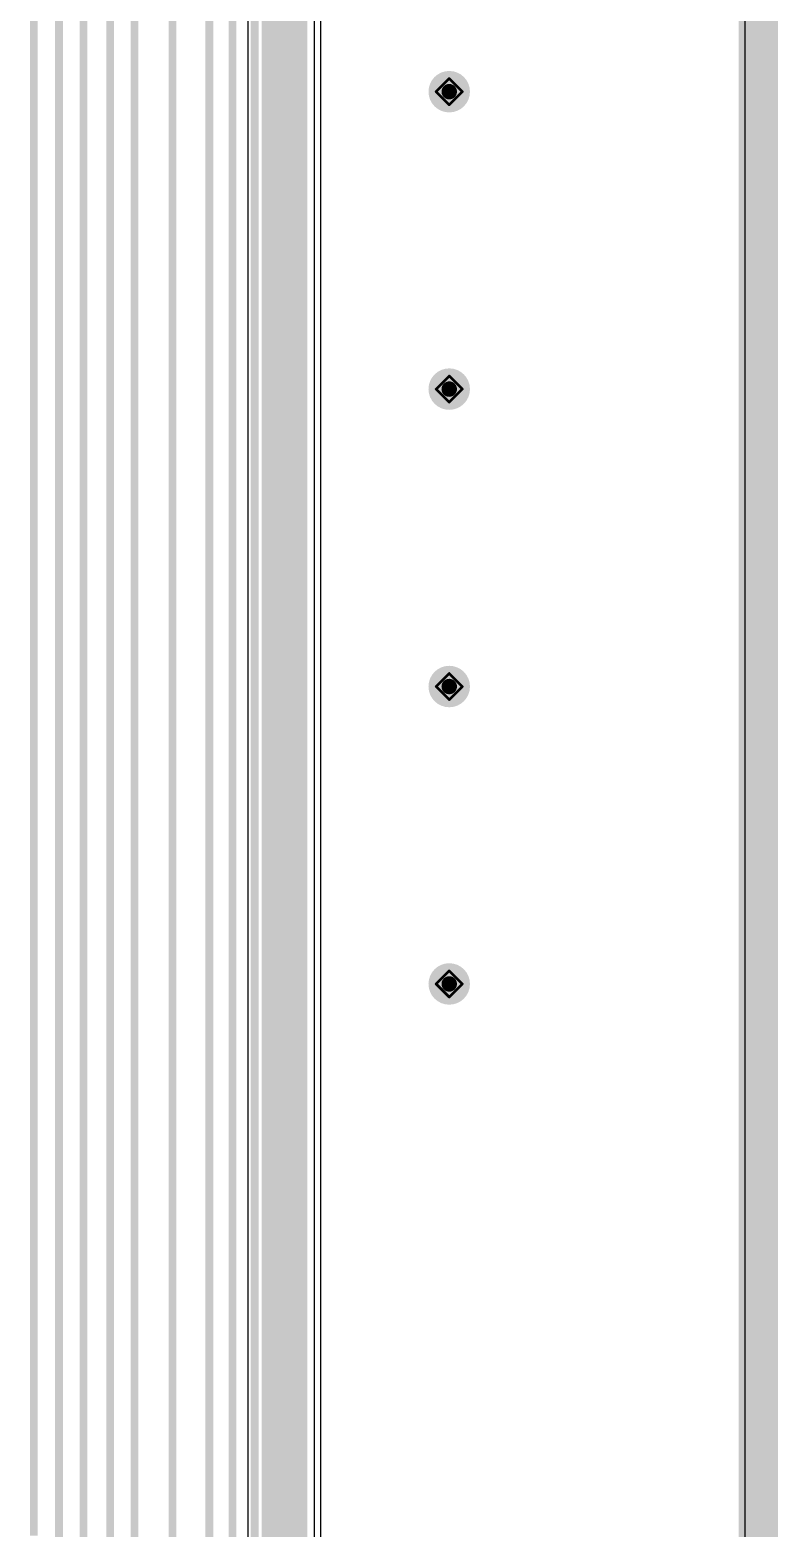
# Model space of a CAD drawing. Header units: inches. Extents: x -31 to 249, y -28 to 261.
# Drawn here: x 120.89 to 135.38, y 34.49 to 63.53 of the extents above; entities that cross this region are included whole.
import ezdxf

# ---------------------------------------------------------------- set-up
doc = ezdxf.new("R2010")
doc.units = ezdxf.units.IN
for name, color, linetype in [('Board Outline', 216, 'Continuous'), ('Bottom Layer', 5, 'Continuous'), ('Bottom Solder', 6, 'Continuous'), ('Drill Drawing', 1, 'Continuous'), ('Top Layer', 1, 'Continuous'), ('Top Solder', 216, 'Continuous'), ('Via Holes', 16, 'Continuous')]:
    doc.layers.add(name, color=color, linetype=linetype)

msp = doc.modelspace()

# ---------------------------------------------------------------- hatches: boundary and pattern name
at = {"layer": 'Bottom Layer'}
h = msp.add_hatch(color=5, dxfattribs=at)
edge = h.paths.add_edge_path()
edge.add_arc((129.01, 62.332), 0.3, 0, 360)
h = msp.add_hatch(color=5, dxfattribs=at)
edge = h.paths.add_edge_path()
edge.add_arc((129.01, 56.566), 0.3, 0, 360)
h = msp.add_hatch(color=5, dxfattribs=at)
edge = h.paths.add_edge_path()
edge.add_arc((129.01, 50.8), 0.3, 0, 360)
h = msp.add_hatch(color=5, dxfattribs=at)
edge = h.paths.add_edge_path()
edge.add_arc((129.01, 45.034), 0.3, 0, 360)
at = {"layer": 'Bottom Solder'}
h = msp.add_hatch(color=6, dxfattribs=at)
edge = h.paths.add_edge_path()
edge.add_arc((129.01, 62.332), 0.402, 0, 360)
h = msp.add_hatch(color=6, dxfattribs=at)
edge = h.paths.add_edge_path()
edge.add_arc((129.01, 56.566), 0.402, 0, 360)
h = msp.add_hatch(color=6, dxfattribs=at)
edge = h.paths.add_edge_path()
edge.add_arc((129.01, 50.8), 0.402, 0, 360)
h = msp.add_hatch(color=6, dxfattribs=at)
edge = h.paths.add_edge_path()
edge.add_arc((129.01, 45.034), 0.402, 0, 360)
at = {"layer": 'Top Layer'}
h = msp.add_hatch(color=1, dxfattribs=at)
edge = h.paths.add_edge_path()
edge.add_arc((129.01, 62.332), 0.3, 0, 360)
h = msp.add_hatch(color=1, dxfattribs=at)
edge = h.paths.add_edge_path()
edge.add_arc((129.01, 56.566), 0.3, 0, 360)
h = msp.add_hatch(color=1, dxfattribs=at)
edge = h.paths.add_edge_path()
edge.add_arc((129.01, 50.8), 0.3, 0, 360)
h = msp.add_hatch(color=1, dxfattribs=at)
edge = h.paths.add_edge_path()
edge.add_arc((129.01, 45.034), 0.3, 0, 360)
at = {"layer": 'Top Solder'}
h = msp.add_hatch(color=216, dxfattribs=at)
edge = h.paths.add_edge_path()
edge.add_arc((129.01, 62.332), 0.402, 0, 360)
h = msp.add_hatch(color=216, dxfattribs=at)
edge = h.paths.add_edge_path()
edge.add_arc((129.01, 56.566), 0.402, 0, 360)
h = msp.add_hatch(color=216, dxfattribs=at)
edge = h.paths.add_edge_path()
edge.add_arc((129.01, 50.8), 0.402, 0, 360)
h = msp.add_hatch(color=216, dxfattribs=at)
edge = h.paths.add_edge_path()
edge.add_arc((129.01, 45.034), 0.402, 0, 360)
at = {"layer": 'Via Holes'}
h = msp.add_hatch(color=7, dxfattribs=at)
edge = h.paths.add_edge_path()
edge.add_arc((129.01, 62.332), 0.15, 0, 360)
h = msp.add_hatch(color=7, dxfattribs=at)
edge = h.paths.add_edge_path()
edge.add_arc((129.01, 56.566), 0.15, 0, 360)
h = msp.add_hatch(color=7, dxfattribs=at)
edge = h.paths.add_edge_path()
edge.add_arc((129.01, 50.8), 0.15, 0, 360)
h = msp.add_hatch(color=7, dxfattribs=at)
edge = h.paths.add_edge_path()
edge.add_arc((129.01, 45.034), 0.15, 0, 360)

# ---------------------------------------------------------------- linework, layer by layer
at = {"layer": 'Board Outline'}
msp.add_lwpolyline([(135, 88.705, 0.762, 0.762, 0), (135, 0, 0.762, 0.762, 0)], format="xyseb", dxfattribs=at)
at = {"layer": 'Bottom Layer'}
for p, q in [((134.741, 88.446), (134.741, 0.259)), ((126.524, 27.698), (126.524, 79.685))]:
    msp.add_line(p, q, dxfattribs=at)
for points in [[(126.187, 27.559, 0.152, 0.152, 0), (126.187, 79.685, 0.152, 0.152, 0)], [(125.69, 16.724, 0.152, 0.152, 0), (125.69, 79.437, 0.152, 0.152, 0)], [(125.24, 25.765, 0.152, 0.152, 0), (125.24, 75.446, 0.152, 0.152, 0)], [(124.809, 26.128, 0.152, 0.152, 0), (124.809, 75.233, 0.152, 0.152, 0)], [(124.36, 26.484, 0.152, 0.152, 0), (124.36, 74.121, 0.152, 0.152, 0)], [(123.647, 27, 0.152, 0.152, 0), (123.647, 72.538, 0.152, 0.152, 0)], [(122.91, 27.636, 0.152, 0.152, 0), (122.91, 69.698, 0.152, 0.152, 0)], [(122.439, 27.885, 0.152, 0.152, 0), (122.439, 67.746, 0.152, 0.152, 0)], [(121.924, 33.752, 0.152, 0.152, 0), (121.924, 67.105, 0.152, 0.152, 0)], [(121.449, 34.09, 0.152, 0.152, 0), (121.449, 66.783, 0.152, 0.152, 0)], [(120.962, 34.34, 0.152, 0.152, 0), (120.962, 66.528, 0.152, 0.152, 0)]]:
    msp.add_lwpolyline(points, format="xyseb", dxfattribs=at)
at = {"layer": 'Drill Drawing'}
for points in [[(128.756, 62.332, 0.0508, 0.0508, 0), (129.01, 62.586, 0.0508, 0.0508, 0)], [(129.01, 62.586, 0.0508, 0.0508, 0), (129.264, 62.332, 0.0508, 0.0508, 0)], [(128.756, 62.332, 0.0508, 0.0508, 0), (129.01, 62.078, 0.0508, 0.0508, 0)], [(129.01, 62.078, 0.0508, 0.0508, 0), (129.264, 62.332, 0.0508, 0.0508, 0)], [(128.756, 56.566, 0.0508, 0.0508, 0), (129.01, 56.82, 0.0508, 0.0508, 0)], [(129.01, 56.82, 0.0508, 0.0508, 0), (129.264, 56.566, 0.0508, 0.0508, 0)], [(128.756, 56.566, 0.0508, 0.0508, 0), (129.01, 56.312, 0.0508, 0.0508, 0)], [(129.01, 56.312, 0.0508, 0.0508, 0), (129.264, 56.566, 0.0508, 0.0508, 0)], [(128.756, 50.8, 0.0508, 0.0508, 0), (129.01, 51.054, 0.0508, 0.0508, 0)], [(128.756, 50.8, 0.0508, 0.0508, 0), (129.01, 50.546, 0.0508, 0.0508, 0)], [(129.01, 51.054, 0.0508, 0.0508, 0), (129.264, 50.8, 0.0508, 0.0508, 0)], [(129.01, 50.546, 0.0508, 0.0508, 0), (129.264, 50.8, 0.0508, 0.0508, 0)], [(128.756, 45.034, 0.0508, 0.0508, 0), (129.01, 45.288, 0.0508, 0.0508, 0)], [(129.01, 45.288, 0.0508, 0.0508, 0), (129.264, 45.034, 0.0508, 0.0508, 0)], [(128.756, 45.034, 0.0508, 0.0508, 0), (129.01, 44.78, 0.0508, 0.0508, 0)], [(129.01, 44.78, 0.0508, 0.0508, 0), (129.264, 45.034, 0.0508, 0.0508, 0)]]:
    msp.add_lwpolyline(points, format="xyseb", dxfattribs=at)
for points in [[(128.997, 62.586, 0.0254, 0.0254, 1), (129.022, 62.586, 0.0254, 0.0254, 1)], [(128.997, 62.586, 0.0254, 0.0254, 1), (129.022, 62.586, 0.0254, 0.0254, 1)], [(128.743, 62.332, 0.0254, 0.0254, 1), (128.768, 62.332, 0.0254, 0.0254, 1)], [(128.743, 62.332, 0.0254, 0.0254, 1), (128.768, 62.332, 0.0254, 0.0254, 1)], [(129.251, 62.332, 0.0254, 0.0254, 1), (129.276, 62.332, 0.0254, 0.0254, 1)], [(129.251, 62.332, 0.0254, 0.0254, 1), (129.276, 62.332, 0.0254, 0.0254, 1)], [(128.997, 62.078, 0.0254, 0.0254, 1), (129.022, 62.078, 0.0254, 0.0254, 1)], [(128.997, 62.078, 0.0254, 0.0254, 1), (129.022, 62.078, 0.0254, 0.0254, 1)], [(128.997, 56.82, 0.0254, 0.0254, 1), (129.022, 56.82, 0.0254, 0.0254, 1)], [(128.997, 56.82, 0.0254, 0.0254, 1), (129.022, 56.82, 0.0254, 0.0254, 1)], [(128.743, 56.566, 0.0254, 0.0254, 1), (128.768, 56.566, 0.0254, 0.0254, 1)], [(128.743, 56.566, 0.0254, 0.0254, 1), (128.768, 56.566, 0.0254, 0.0254, 1)], [(129.251, 56.566, 0.0254, 0.0254, 1), (129.276, 56.566, 0.0254, 0.0254, 1)], [(129.251, 56.566, 0.0254, 0.0254, 1), (129.276, 56.566, 0.0254, 0.0254, 1)], [(128.997, 56.312, 0.0254, 0.0254, 1), (129.022, 56.312, 0.0254, 0.0254, 1)], [(128.997, 56.312, 0.0254, 0.0254, 1), (129.022, 56.312, 0.0254, 0.0254, 1)], [(128.743, 50.8, 0.0254, 0.0254, 1), (128.768, 50.8, 0.0254, 0.0254, 1)], [(128.743, 50.8, 0.0254, 0.0254, 1), (128.768, 50.8, 0.0254, 0.0254, 1)], [(128.997, 51.054, 0.0254, 0.0254, 1), (129.022, 51.054, 0.0254, 0.0254, 1)], [(128.997, 51.054, 0.0254, 0.0254, 1), (129.022, 51.054, 0.0254, 0.0254, 1)], [(129.251, 50.8, 0.0254, 0.0254, 1), (129.276, 50.8, 0.0254, 0.0254, 1)], [(129.251, 50.8, 0.0254, 0.0254, 1), (129.276, 50.8, 0.0254, 0.0254, 1)], [(128.997, 50.546, 0.0254, 0.0254, 1), (129.022, 50.546, 0.0254, 0.0254, 1)], [(128.997, 50.546, 0.0254, 0.0254, 1), (129.022, 50.546, 0.0254, 0.0254, 1)], [(128.997, 45.288, 0.0254, 0.0254, 1), (129.022, 45.288, 0.0254, 0.0254, 1)], [(128.997, 45.288, 0.0254, 0.0254, 1), (129.022, 45.288, 0.0254, 0.0254, 1)], [(128.743, 45.034, 0.0254, 0.0254, 1), (128.768, 45.034, 0.0254, 0.0254, 1)], [(128.743, 45.034, 0.0254, 0.0254, 1), (128.768, 45.034, 0.0254, 0.0254, 1)], [(129.251, 45.034, 0.0254, 0.0254, 1), (129.276, 45.034, 0.0254, 0.0254, 1)], [(129.251, 45.034, 0.0254, 0.0254, 1), (129.276, 45.034, 0.0254, 0.0254, 1)], [(128.997, 44.78, 0.0254, 0.0254, 1), (129.022, 44.78, 0.0254, 0.0254, 1)], [(128.997, 44.78, 0.0254, 0.0254, 1), (129.022, 44.78, 0.0254, 0.0254, 1)]]:
    msp.add_lwpolyline(points, format="xyseb", close=True, dxfattribs=at)
at = {"layer": 'Top Layer'}
for p, q in [((134.741, 88.446), (134.741, 0.259)), ((126.402, 30.508), (126.402, 81.183)), ((125.107, 66.233), (125.107, 30.24))]:
    msp.add_line(p, q, dxfattribs=at)
msp.add_lwpolyline([(125.755, 30.24, 0.762, 0.762, 0), (125.755, 81.183, 0.762, 0.762, 0)], format="xyseb", dxfattribs=at)

doc.saveas('drawing.dxf')
